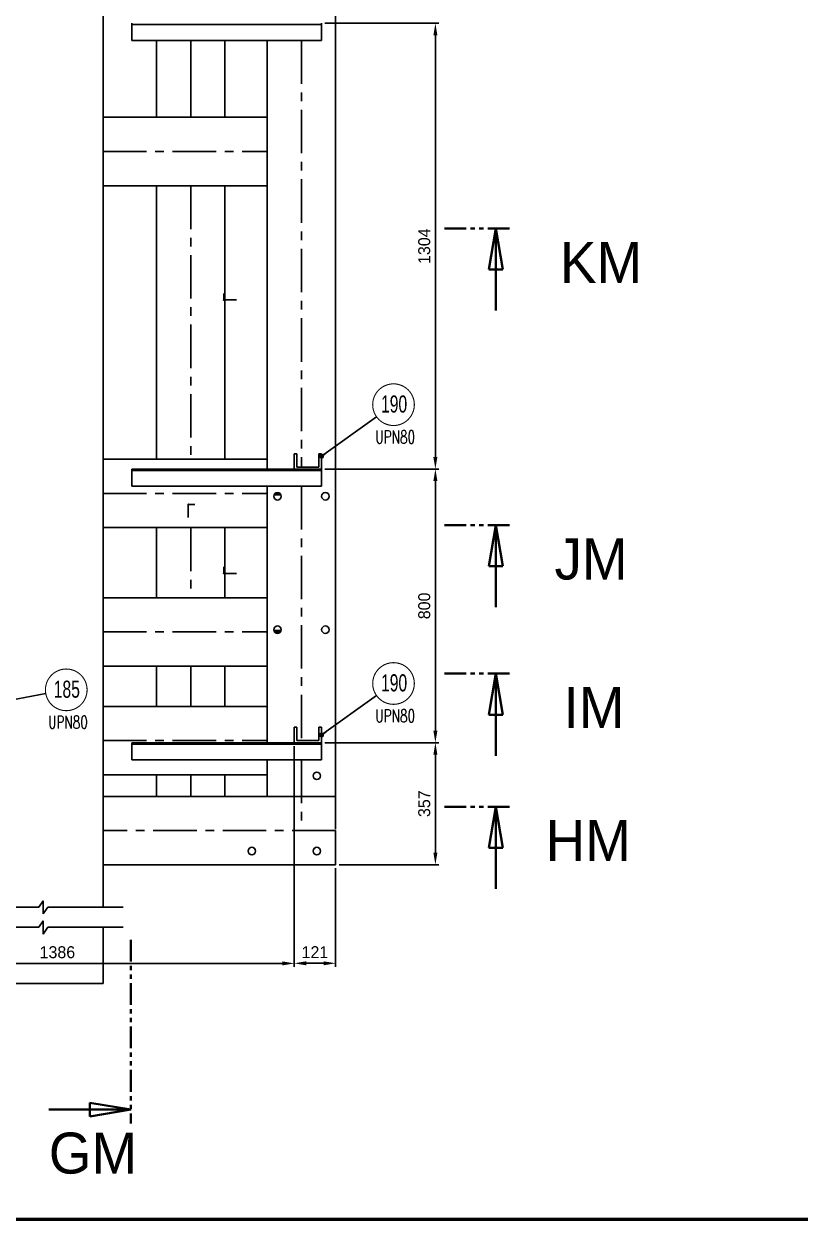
# Model space of a CAD drawing. Header units: millimetres. Extents: x 0 to 16187, y -20471 to 6290.
# Drawn here: x 711.5 to 938.6, y 2611.6 to 2961.7 of the extents above; entities that cross this region are included whole.
import ezdxf
from ezdxf.enums import TextEntityAlignment as Align

# ---------------------------------------------------------------- set-up
doc = ezdxf.new("R2010")
doc.units = ezdxf.units.MM
doc.header["$PDSIZE"] = -1
doc.linetypes.add('CENTERX2', pattern=[20.32, 12.7, -2.54, 2.54, -2.54])
doc.linetypes.add('PHANTOM', pattern=[12.7, 6.35, -1.27, 1.27, -1.27, 1.27, -1.27])
doc.layers.add('BORDER1', color=3, linetype='Continuous')
doc.layers.add('BORDER2', color=7, linetype='Continuous')
doc.styles.add('MtXpl_txt_shx', font='txt.shx', dxfattribs={"height": 0.2})
doc.styles.add('ROMANC', font='ROMANC', dxfattribs={"height": 5})
doc.styles.add('ROMAND-1', font='ic-romand.shx')
doc.styles.add('ROMANS', font='ROMANS.shx', dxfattribs={"width": 0.8})
doc.styles.add('ROMANT', font='ROMANT', dxfattribs={"height": 4})
doc.styles.add('SLDTEXTSTYLE2', font='TXT', dxfattribs={"width": 0.686449})
doc.dimstyles.new('AM_ISO', dxfattribs={"dimtxt": 3.5, "dimasz": 3.5, "dimexe": 1, "dimexo": 1, "dimgap": 1.5, "dimtad": 1, "dimdsep": 46, "dimtxsty": 'Standard', "dimcen": 0, "dimclrd": 1, "dimclre": 1, "dimclrt": 1, "dimadec": 0, "dimazin": 2, "dimtp": 0.1, "dimtm": 0.1, "dimtfac": 0.71, "dimtdec": 3, "dimtmove": 0, "dimatfit": 3, "dimfxl": 1, "dimlwd": -1, "dimlwe": -1, "dimarcsym": 1})
doc.dimstyles.new('AM_ISO$7', dxfattribs={"dimtxt": 3.5, "dimasz": 3.5, "dimexe": 1, "dimexo": 1, "dimgap": 1.5, "dimtad": 1, "dimtoh": 1, "dimdsep": 46, "dimtxsty": 'Standard', "dimcen": 0, "dimclrd": 1, "dimclre": 1, "dimclrt": 1, "dimadec": 0, "dimazin": 2, "dimtp": 0.1, "dimtm": 0.1, "dimtfac": 0.71, "dimtdec": 3, "dimtmove": 0, "dimatfit": 3, "dimfxl": 1, "dimlwd": -1, "dimlwe": -1, "dimarcsym": 1})

# ---------------------------------------------------------------- blocks, each defined once
blk = doc.blocks.new('_Closed')
at = {"color": 0, "linetype": 'ByBlock', "lineweight": -2}
for p, q in [((-1, 0.166667), (0, 0)), ((-1, 0.166667), (-1, -0.166667)), ((0, 0), (-1, -0.166667)), ((0, 0), (-1, 0))]:
    blk.add_line(p, q, dxfattribs=at)
blk = doc.blocks.new('*U609')
at = {"layer": 'BORDER1', "color": 154, "true_color": 0x1859a9, "const_width": 1}
blk.add_lwpolyline([(1.81, 811), (1144, 811), (1144, 0), (0, 0), (0, 811)], close=True, dxfattribs=at)
at = {"layer": 'BORDER2', "flags": 8}
for tag, height, style, p in [('REV-A', 3.24, 'ROMANS', (986.93, 140.25)), ('RE-A', 8.06, 'ROMANT', (1084.63, 7.17))]:
    blk.add_attdef(tag, text='', height=height, dxfattribs=dict(at, style=style)).set_placement(p, align=Align.CENTER)
at = {"layer": 'BORDER2', "style": 'ROMANS', "width": 3.830216}
blk.add_attdef('DATE-A', text='', height=3.24, dxfattribs=at).set_placement((995.51, 140.25), (1008.51, 140.25), align=Align.FIT)
at = {"layer": 'BORDER2'}
for tag, height, style, p in [('DRN-A', 3.24, 'ROMANS', (1018.38, 140.25)), ('CHD-A', 3.24, 'ROMANS', (1032.35, 140.25)), ('APD-A', 3.24, 'ROMANS', (1046.64, 140.25)), ('CONS_CONT_VEND', 4.2, 'ROMANC', (1061.39, 72.83))]:
    blk.add_attdef(tag, text='', height=height, dxfattribs=dict(at, style=style)).set_placement(p, align=Align.CENTER)
at = {"layer": 'BORDER2', "style": 'ROMANS', "width": 0.8}
for tag, p, height in [('1:X', (997.23, 122.55), 3.5), ('LOC', (1042.74, 122.55), 3.5), ('PROJ_NO', (1118.64, 122.55), 3.5), ('CONS_DRG_NO', (1011, 63), 3)]:
    blk.add_attdef(tag, p, '', height=height, dxfattribs=at)
at = {"layer": 'BORDER2', "lineweight": 30, "width": 0.8, "flags": 104}
blk.add_attdef('COMMENTS-A', text='', height=2.2, dxfattribs=at).set_placement((1055.21, 142.07), align=Align.MIDDLE_LEFT)
at = {"layer": 'BORDER2', "style": 'ROMANS', "width": 0.8}
for tag, p in [('PROJECT_TITLE_1', (1061.07, 55.35)), ('PROJECT_TITLE_2', (1061.07, 49.3))]:
    blk.add_attdef(tag, text='', height=3.5, dxfattribs=at).set_placement(p, align=Align.MIDDLE)
at = {"layer": 'BORDER2', "style": 'ROMANT', "width": 0.8}
for tag, p in [('DRG_TITLE_1', (1061.07, 36.31)), ('DRG_TITLE_2', (1061.07, 28.31)), ('DRG_TITLE_3', (1061.07, 20.31))]:
    blk.add_attdef(tag, text='', height=5, dxfattribs=at).set_placement(p, align=Align.CENTER)
at = {"layer": 'BORDER2', "style": 'ROMANT'}
for tag, p in [('AR', (995, 7.17)), ('PA', (1011.74, 7.17)), ('DC', (1028.45, 7.17)), ('TS', (1120.84, 7.17))]:
    blk.add_attdef(tag, p, '', height=8.06, dxfattribs=at)
for tag, p in [('SRNO', (1074.7, 7.17)), ('SH', (1115.8, 7.18))]:
    blk.add_attdef(tag, text='', height=8.06, dxfattribs=at).set_placement(p, align=Align.RIGHT)
at = {"layer": 'BORDER2', "style": 'ROMANS', "flags": 2}
blk.add_attdef('TB_VERSION', text='', height=2, dxfattribs=at).set_placement((1, -1), align=Align.TOP_LEFT)
blk = doc.blocks.new('*D5709')
at = {"color": 1, "linetype": 'ByBlock'}
for p, q in [((799.6, 2751.54), (832.9, 2751.54)), ((831.9, 2719.34), (831.9, 2748.04)), ((803.7, 2715.84), (832.9, 2715.84))]:
    blk.add_line(p, q, dxfattribs=at)
at = {"color": 1}
for points in [[(832.48, 2748.04), (831.31, 2748.04), (831.9, 2751.54)], [(831.31, 2719.34), (832.48, 2719.34), (831.9, 2715.84)]]:
    blk.add_solid(points, dxfattribs=at)
at = {"layer": 'Defpoints', "color": 0}
for p in [(798.6, 2751.54), (831.9, 2751.54), (802.7, 2715.84)]:
    blk.add_point(p, dxfattribs=at)
at = {"color": 1, "insert": (828.65, 2733.69), "char_height": 3.5, "attachment_point": 5, "rotation": 90}
blk.add_mtext('357', dxfattribs=at)
blk = doc.blocks.new('*D5710')
at = {"color": 1, "linetype": 'ByBlock'}
for p, q in [((799.6, 2831.54), (832.9, 2831.54)), ((831.9, 2755.04), (831.9, 2828.04)), ((799.6, 2751.54), (832.9, 2751.54))]:
    blk.add_line(p, q, dxfattribs=at)
at = {"color": 1}
for points in [[(832.48, 2828.04), (831.31, 2828.04), (831.9, 2831.54)], [(831.31, 2755.04), (832.48, 2755.04), (831.9, 2751.54)]]:
    blk.add_solid(points, dxfattribs=at)
at = {"layer": 'Defpoints', "color": 0}
for p in [(798.6, 2831.54), (831.9, 2831.54), (798.6, 2751.54)]:
    blk.add_point(p, dxfattribs=at)
at = {"color": 1, "insert": (828.65, 2791.54), "char_height": 3.5, "attachment_point": 5, "rotation": 90}
blk.add_mtext('800', dxfattribs=at)
blk = doc.blocks.new('*D5711')
at = {"color": 1, "linetype": 'ByBlock'}
for p, q in [((799.6, 2961.94), (832.9, 2961.94)), ((831.9, 2958.44), (831.9, 2835.04)), ((799.6, 2831.54), (832.9, 2831.54))]:
    blk.add_line(p, q, dxfattribs=at)
at = {"color": 1}
for points in [[(832.48, 2958.44), (831.31, 2958.44), (831.9, 2961.94)], [(831.31, 2835.04), (832.48, 2835.04), (831.9, 2831.54)]]:
    blk.add_solid(points, dxfattribs=at)
at = {"layer": 'Defpoints', "color": 0}
for p in [(798.6, 2961.94), (798.6, 2831.54), (831.9, 2831.54)]:
    blk.add_point(p, dxfattribs=at)
at = {"color": 1, "insert": (828.65, 2896.74), "char_height": 3.5, "attachment_point": 5, "rotation": 90}
blk.add_mtext('1304', dxfattribs=at)
blk = doc.blocks.new('*D5712')
at = {"color": 1, "linetype": 'ByBlock'}
for p, q in [((790.6, 2750.54), (790.6, 2685.99)), ((652, 2735.14), (652, 2685.99)), ((655.5, 2686.99), (787.1, 2686.99))]:
    blk.add_line(p, q, dxfattribs=at)
at = {"color": 1}
for points in [[(655.5, 2687.57), (655.5, 2686.41), (652, 2686.99)], [(787.1, 2686.41), (787.1, 2687.57), (790.6, 2686.99)]]:
    blk.add_solid(points, dxfattribs=at)
at = {"layer": 'Defpoints', "color": 0}
for p in [(790.6, 2751.54), (652, 2736.14), (790.6, 2686.99)]:
    blk.add_point(p, dxfattribs=at)
at = {"color": 1, "insert": (721.3, 2690.24), "char_height": 3.5, "attachment_point": 5}
blk.add_mtext('1386', dxfattribs=at)
blk = doc.blocks.new('*D5718')
at = {"color": 1, "linetype": 'ByBlock'}
for p, q in [((790.6, 2750.54), (790.6, 2686.02)), ((802.7, 2714.84), (802.7, 2686.02)), ((794.1, 2687.02), (799.2, 2687.02))]:
    blk.add_line(p, q, dxfattribs=at)
at = {"color": 1}
for points in [[(794.1, 2687.6), (794.1, 2686.43), (790.6, 2687.02)], [(799.2, 2686.43), (799.2, 2687.6), (802.7, 2687.02)]]:
    blk.add_solid(points, dxfattribs=at)
at = {"layer": 'Defpoints', "color": 0}
for p in [(790.6, 2751.54), (802.7, 2715.84), (802.7, 2687.02)]:
    blk.add_point(p, dxfattribs=at)
at = {"color": 1, "insert": (796.65, 2690.27), "char_height": 3.5, "attachment_point": 5}
blk.add_mtext('121', dxfattribs=at)

msp = doc.modelspace()

# ---------------------------------------------------------------- linework, layer by layer
at = {"color": 7, "linetype": 'Continuous', "lineweight": 25}
for p, q in [((802.70196, 3336.78778), (802.70196, 2726.28778)), ((734.70196, 2703.40378), (734.70196, 3092.43778)), ((743.10196, 2961.93778), (743.10196, 2961.53778)), ((798.60196, 2961.93778), (798.60196, 2961.53778)), ((798.60196, 2961.53778), (743.10196, 2961.53778)), ((743.10196, 2961.53778), (743.10196, 2956.93778)), ((798.60196, 2961.53778), (798.60196, 2956.93778)), ((798.60196, 2956.93778), (743.10196, 2956.93778)), ((750.30196, 2956.93778), (750.30196, 2934.43778)), ((760.30196, 2956.93778), (760.30196, 2934.43778)), ((770.30196, 2956.93778), (770.30196, 2934.43778)), ((782.70196, 2956.93778), (782.70196, 2831.53778)), ((734.70196, 2934.43778), (782.70196, 2934.43778)), ((750.30196, 2934.43778), (760.30196, 2934.43778)), ((760.30196, 2934.43778), (770.30196, 2934.43778)), ((782.70196, 2934.43778), (782.70196, 2924.43778)), ((782.70196, 2924.43778), (782.70196, 2914.43778)), ((734.70196, 2914.43778), (782.70196, 2914.43778)), ((750.30196, 2914.43778), (760.30196, 2914.43778)), ((750.30196, 2914.43778), (750.30196, 2834.43778)), ((760.30196, 2914.43778), (770.30196, 2914.43778)), ((770.30196, 2914.43778), (770.30196, 2834.43778)), ((790.60196, 2831.53778), (790.60196, 2836.03778)), ((790.60196, 2836.03778), (791.40196, 2836.03778)), ((791.40196, 2836.03778), (791.40196, 2832.13778)), ((797.80196, 2836.03778), (798.60196, 2836.03778)), ((797.80196, 2832.13778), (797.80196, 2836.03778)), ((798.60196, 2836.03778), (798.60196, 2831.53778)), ((734.70196, 2834.43778), (782.70196, 2834.43778)), ((750.30196, 2834.43778), (760.30196, 2834.43778)), ((760.30196, 2834.43778), (770.30196, 2834.43778)), ((782.70196, 2834.43778), (782.70196, 2831.53778)), ((798.60196, 2831.53778), (743.10196, 2831.53778)), ((743.10196, 2831.53778), (743.10196, 2831.13778)), ((798.60196, 2831.13778), (743.10196, 2831.13778)), ((743.10196, 2831.13778), (743.10196, 2826.53778)), ((798.60196, 2831.53778), (790.60196, 2831.53778)), ((791.40196, 2832.13778), (797.80196, 2832.13778)), ((798.60196, 2831.53778), (798.60196, 2831.13778)), ((798.60196, 2831.13778), (798.60196, 2826.53778)), ((798.60196, 2826.53778), (743.10196, 2826.53778)), ((782.70196, 2826.53778), (782.70196, 2824.43778)), ((782.70196, 2826.53778), (782.70196, 2751.53778)), ((782.70196, 2824.43778), (782.70196, 2814.43778)), ((784.67727, 2823.98778), (786.72666, 2823.98778)), ((785.00375, 2824.43778), (786.40017, 2824.43778)), ((734.70196, 2814.43778), (782.70196, 2814.43778)), ((750.30196, 2814.43778), (760.30196, 2814.43778)), ((750.30196, 2814.43778), (750.30196, 2793.93778)), ((760.30196, 2814.43778), (770.30196, 2814.43778)), ((770.30196, 2814.43778), (770.30196, 2793.93778)), ((734.70196, 2793.93778), (782.70196, 2793.93778)), ((750.30196, 2793.93778), (760.30196, 2793.93778)), ((760.30196, 2793.93778), (770.30196, 2793.93778)), ((782.70196, 2793.93778), (782.70196, 2783.93778)), ((782.70196, 2783.93778), (782.70196, 2773.93778)), ((784.6203, 2784.38778), (786.78363, 2784.38778)), ((784.81455, 2783.93778), (786.58937, 2783.93778)), ((734.70196, 2773.93778), (782.70196, 2773.93778)), ((750.30196, 2773.93778), (760.30196, 2773.93778)), ((750.30196, 2773.93778), (750.30196, 2762.13778)), ((760.30196, 2773.93778), (770.30196, 2773.93778)), ((760.30196, 2773.93778), (760.30196, 2762.13778)), ((770.30196, 2773.93778), (770.30196, 2762.13778)), ((734.70196, 2762.13778), (782.70196, 2762.13778)), ((750.30196, 2762.13778), (760.30196, 2762.13778)), ((760.30196, 2762.13778), (770.30196, 2762.13778)), ((782.70196, 2762.13778), (782.70196, 2752.13778)), ((790.60196, 2756.03778), (791.40196, 2756.03778)), ((790.60196, 2751.53778), (790.60196, 2756.03778)), ((791.40196, 2756.03778), (791.40196, 2752.13778)), ((797.80196, 2752.13778), (797.80196, 2756.03778)), ((797.80196, 2756.03778), (798.60196, 2756.03778)), ((798.60196, 2756.03778), (798.60196, 2751.53778)), ((782.70196, 2752.13778), (782.70196, 2751.53778)), ((791.40196, 2752.13778), (797.80196, 2752.13778)), ((798.60196, 2751.53778), (743.10196, 2751.53778)), ((743.10196, 2751.53778), (743.10196, 2751.13778)), ((798.60196, 2751.13778), (743.10196, 2751.13778)), ((743.10196, 2751.13778), (743.10196, 2746.53778)), ((798.60196, 2751.53778), (790.60196, 2751.53778)), ((798.60196, 2751.53778), (798.60196, 2751.13778)), ((798.60196, 2751.13778), (798.60196, 2746.53778)), ((798.60196, 2746.53778), (743.10196, 2746.53778)), ((782.70196, 2746.53778), (782.70196, 2742.13778)), ((782.70196, 2746.53778), (782.70196, 2735.83778)), ((734.70196, 2742.13778), (782.70196, 2742.13778)), ((750.30196, 2742.13778), (750.30196, 2735.83778)), ((750.30196, 2742.13778), (760.30196, 2742.13778)), ((760.30196, 2742.13778), (770.30196, 2742.13778)), ((760.30196, 2742.13778), (760.30196, 2735.83778)), ((770.30196, 2742.13778), (770.30196, 2735.83778)), ((802.70196, 2735.83778), (734.70196, 2735.83778)), ((760.30196, 2735.83778), (750.30196, 2735.83778)), ((770.30196, 2735.83778), (760.30196, 2735.83778)), ((802.70196, 2725.83778), (802.70196, 2715.83778)), ((802.70196, 2715.83778), (734.70196, 2715.83778)), ((734.70196, 2681.10683), (734.70196, 2697.54318)), ((734.70196, 2681.10683), (704.70196, 2681.10683))]:
    msp.add_line(p, q, dxfattribs=at)
at = {"color": 3, "linetype": 'CENTERX2'}
for p, q in [((792.70196, 2956.93778), (792.70196, 2832.13778)), ((734.70196, 2924.43778), (782.70196, 2924.43778)), ((760.30196, 2914.43778), (760.30196, 2834.43778)), ((792.70196, 2826.53778), (792.70196, 2752.13778)), ((734.70196, 2824.43778), (782.70196, 2824.43778)), ((760.30196, 2814.43778), (760.30196, 2793.93778)), ((734.70196, 2783.93778), (782.70196, 2783.93778)), ((734.70196, 2752.13778), (782.70196, 2752.13778)), ((792.70196, 2746.53778), (792.70196, 2726.28778)), ((802.70196, 2725.83778), (734.70196, 2725.83778))]:
    msp.add_line(p, q, dxfattribs=at)
at = {"color": 7, "linetype": 'PHANTOM', "lineweight": 35}
for p, q in [((853.58196, 2901.88539), (833.69215, 2901.88539)), ((853.58196, 2815.13616), (833.69215, 2815.13616)), ((853.58196, 2771.7287), (833.69215, 2771.7287)), ((853.58196, 2732.80617), (833.69215, 2732.80617)), ((742.79232, 2693.91164), (742.79232, 2640.21228))]:
    msp.add_line(p, q, dxfattribs=at)
at = {"color": 7, "linetype": 'Continuous', "lineweight": 35}
for p, q in [((849.58196, 2877.88539), (849.58196, 2901.88539)), ((849.58196, 2791.13616), (849.58196, 2815.13616)), ((849.58196, 2747.7287), (849.58196, 2771.7287)), ((849.58196, 2708.80617), (849.58196, 2732.80617)), ((718.79232, 2644.21228), (742.79232, 2644.21228))]:
    msp.add_line(p, q, dxfattribs=at)
at = {"color": 7, "linetype": 'Continuous'}
for p, q in [((769.97657, 2881.04243), (769.97657, 2882.92535)), ((769.97657, 2881.04243), (773.74242, 2881.04243)), ((790.60196, 2831.53778), (790.60196, 2833.42071)), ((790.60196, 2831.53778), (794.36781, 2831.53778)), ((759.60548, 2821.20586), (761.48841, 2821.20586)), ((759.60548, 2821.20586), (759.60548, 2817.44)), ((769.97657, 2801.04243), (769.97657, 2802.92535)), ((769.97657, 2801.04243), (773.74242, 2801.04243)), ((790.60196, 2751.53778), (790.60196, 2753.42071)), ((790.60196, 2751.53778), (794.36781, 2751.53778))]:
    msp.add_line(p, q, dxfattribs=at)
for p, q in [((715.9201, 2703.40378), (701.48818, 2703.40378)), ((717.17457, 2705.27172), (715.9201, 2703.40378)), ((717.17457, 2701.43625), (717.17457, 2705.27172)), ((718.48857, 2703.40378), (717.17457, 2701.43625)), ((740.50482, 2703.40378), (718.48857, 2703.40378)), ((717.17457, 2699.41113), (715.9201, 2697.54318)), ((717.17457, 2695.57565), (717.17457, 2699.41113)), ((715.9201, 2697.54318), (701.48818, 2697.54318)), ((718.48857, 2697.54318), (717.17457, 2695.57565)), ((740.50482, 2697.54318), (718.48857, 2697.54318))]:
    msp.add_line(p, q)
at = {"color": 4, "const_width": 0.3125}
for points in [[(825.74029, 2850.38773, 1), (813.55279, 2850.38773, 1)], [(729.99177, 2766.99049, 1), (717.80427, 2766.99049, 1)], [(825.74029, 2768.84608, 1), (813.55279, 2768.84608, 1)]]:
    msp.add_lwpolyline(points, format="xyb", close=True, dxfattribs=at)
at = {"color": 7, "linetype": 'Continuous', "lineweight": 25}
for centre in [(785.70196, 2823.58778), (799.70196, 2823.58778), (785.70196, 2784.58778), (799.70196, 2784.58778), (797.20196, 2741.83778), (778.20196, 2719.83778), (797.20196, 2719.83778)]:
    msp.add_circle(centre, 1.1, dxfattribs=at)
at = {"color": 7, "linetype": 'Continuous'}
for p in [(769.97657, 2881.04243), (790.60196, 2831.53778), (759.60548, 2821.20586), (769.97657, 2801.04243), (790.60196, 2751.53778)]:
    msp.add_point(p, dxfattribs=at)

# ---------------------------------------------------------------- block references
at = {"color": 7, "linetype": 'Continuous', "lineweight": 35, "xscale": 12, "yscale": 12, "zscale": 2, "rotation": 90.0000000000004}
for p in [(849.58196, 2901.88539), (849.58196, 2815.13616), (849.58196, 2771.7287), (849.58196, 2732.80617)]:
    msp.add_blockref('_Closed', p, dxfattribs=at)
at = {"color": 7, "linetype": 'Continuous', "lineweight": 35, "xscale": 12, "yscale": 12, "zscale": 2}
msp.add_blockref('_Closed', (742.79232, 2644.21228), dxfattribs=at)
at = {"layer": 'BORDER1'}
msp.add_blockref('*U609', (30, 2612.13313), dxfattribs=at)

# ---------------------------------------------------------------- texts
at = {"color": 4, "lineweight": 25, "style": 'SLDTEXTSTYLE2', "width": 0.686449}
for s, p in [('190', (819.81302, 2850.5807)), ('185', (724.06449, 2767.18346)), ('190', (819.81302, 2769.03905))]:
    msp.add_text(s, height=5, dxfattribs=at).set_placement(p, align=Align.MIDDLE_CENTER)
at = {"color": 4, "lineweight": 25, "style": 'MtXpl_txt_shx', "width": 0.6875}
for p in [(814.3594, 2839.05858), (718.61088, 2755.66133), (814.3594, 2757.51693)]:
    msp.add_text('UPN80', height=3.75, dxfattribs=at).set_placement(p)
at = {"color": 7, "linetype": 'Continuous', "char_height": 12, "attachment_point": 1, "style": 'ROMAND-1'}
for s, insert in [('KM', (868.33764, 2898.00916)), ('JM', (866.74562, 2811.25993)), ('IM', (869.40142, 2767.85247)), ('HM', (864.13415, 2728.92994)), ('GM', (718.79232, 2637.51107))]:
    msp.add_mtext(s, dxfattribs=dict(at, insert=insert))

# ---------------------------------------------------------------- dimensions: what is measured, and where the dimension line sits
for base, p1, p2, picture, middle in [((831.89508, 2831.53778), (798.60196, 2961.93778), (798.60196, 2831.53778), '*D5711', (828.64508, 2896.73778)), ((831.89508, 2831.53778), (798.60196, 2751.53778), (798.60196, 2831.53778), '*D5710', (828.64508, 2791.53778)), ((831.89508, 2751.53778), (802.70196, 2715.83778), (798.60196, 2751.53778), '*D5709', (828.64508, 2733.68778))]:
    dim = msp.add_linear_dim(base=base, p1=p1, p2=p2, angle=90, dimstyle='AM_ISO', override={"dimtxt": 3.5, "dimdec": 0, "dimlfac": 10})
    dim.commit()
    dim.dimension.update_dxf_attribs({"geometry": picture, "text_midpoint": middle})
for base, p1, p2, picture, middle in [((790.60196, 2686.99088), (652.00196, 2736.13778), (790.60196, 2751.53778), '*D5712', (721.30196, 2690.24088)), ((802.70196, 2687.01733), (790.60196, 2751.53778), (802.70196, 2715.83778), '*D5718', (796.65196, 2690.26733))]:
    dim = msp.add_linear_dim(base=base, p1=p1, p2=p2, dimstyle='AM_ISO', override={"dimtxt": 3.5, "dimdec": 0, "dimlfac": 10})
    dim.commit()
    dim.dimension.update_dxf_attribs({"geometry": picture, "text_midpoint": middle})

# ---------------------------------------------------------------- leaders
at = {"color": 4}
for points in [[(798.60196, 2835.32943), (814.6908, 2846.84169)], [(651.60451, 2753.60343), (717.90613, 2765.88093)], [(798.60196, 2753.78778), (814.6908, 2765.30004)]]:
    msp.add_leader(points, dimstyle='AM_ISO$7', override={"dimasz": 1.5, "dimldrblk": 'Dot'}, dxfattribs=at)

doc.saveas('drawing.dxf')
